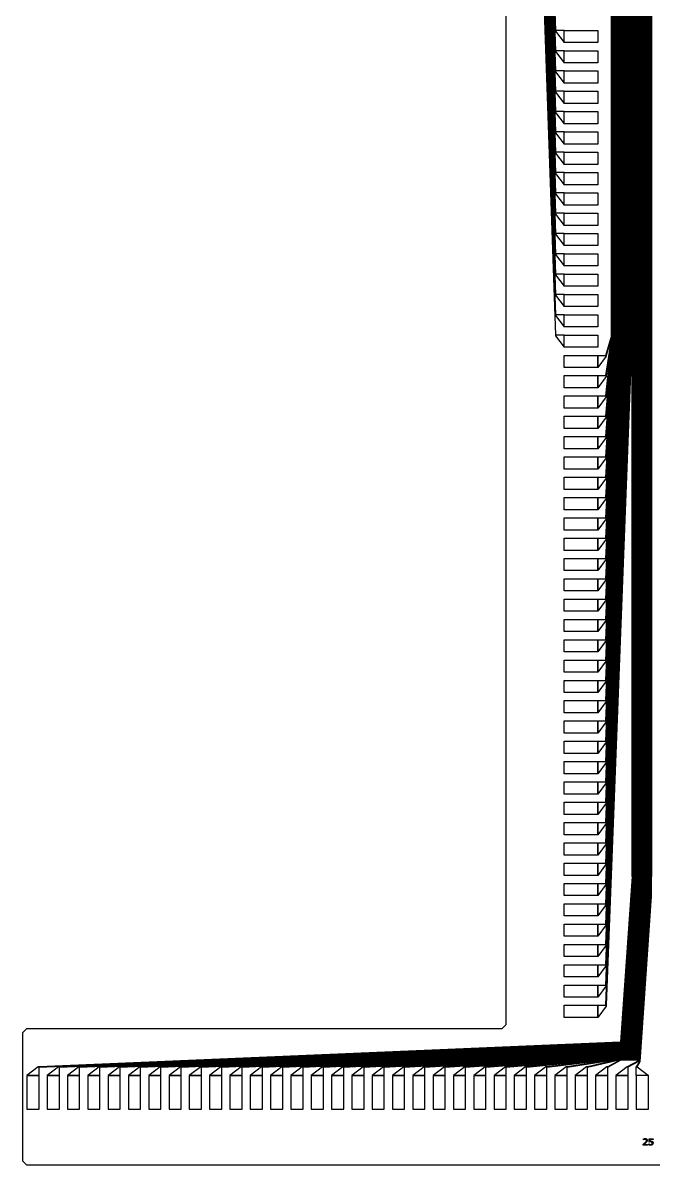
# Model space of a CAD drawing. Header units: inches. Extents: x 115980 to 170179, y 57000 to 74333.
# Drawn here: x 156780 to 159933, y 57200 to 62914 of the extents above; entities that cross this region are included whole.
import ezdxf

# ---------------------------------------------------------------- set-up
doc = ezdxf.new("R2010")
doc.units = ezdxf.units.IN
doc.header["$MEASUREMENT"] = 0
for name, color, linetype in [('metal', 221, 'Continuous'), ('nitride window', 40, 'Continuous'), ('profile', 140, 'Continuous')]:
    doc.layers.add(name, color=color, linetype=linetype)

msp = doc.modelspace()

# ---------------------------------------------------------------- linework, layer by layer
at = {"layer": 'metal'}
for points in [[(159722.2, 61340.5), (159723.8, 61340.5), (159723.8, 67943.1), (159722.2, 67943.1)], [(159725.4, 61340.5), (159727, 61340.5), (159727, 67943.1), (159725.4, 67943.1)], [(159728.6, 61340.5), (159730.2, 61340.5), (159730.2, 67943.1), (159728.6, 67943.1)], [(159731.8, 61340.5), (159733.4, 61340.5), (159733.4, 67943.1), (159731.8, 67943.1)], [(159735, 61340.5), (159736.6, 61340.5), (159736.6, 67943.1), (159735, 67943.1)], [(159738.2, 61340.5), (159739.8, 61340.5), (159739.8, 67943.1), (159738.2, 67943.1)], [(159741.4, 61340.5), (159743, 61340.5), (159743, 67943.1), (159741.4, 67943.1)], [(159744.6, 61340.5), (159746.2, 61340.5), (159746.2, 67943.1), (159744.6, 67943.1)], [(159747.8, 61340.5), (159749.4, 61340.5), (159749.4, 67943.1), (159747.8, 67943.1)], [(159751, 61340.5), (159752.6, 61340.5), (159752.6, 67943.1), (159751, 67943.1)], [(159754.2, 61340.5), (159755.8, 61340.5), (159755.8, 67943.1), (159754.2, 67943.1)], [(159757.4, 61340.5), (159759, 61340.5), (159759, 67943.1), (159757.4, 67943.1)], [(159760.6, 61340.5), (159762.2, 61340.5), (159762.2, 67943.1), (159760.6, 67943.1)], [(159763.8, 61340.5), (159765.4, 61340.5), (159765.4, 67943.1), (159763.8, 67943.1)], [(159767, 61340.5), (159768.6, 61340.5), (159768.6, 67943.1), (159767, 67943.1)], [(159770.2, 61340.5), (159771.8, 61340.5), (159771.8, 67943.1), (159770.2, 67943.1)], [(159773.4, 61340.5), (159775, 61340.5), (159775, 67943.1), (159773.4, 67943.1)], [(159776.6, 61340.5), (159778.2, 61340.5), (159778.2, 67943.1), (159776.6, 67943.1)], [(159779.8, 61340.5), (159781.4, 61340.5), (159781.4, 67943.1), (159779.8, 67943.1)], [(159783, 61340.5), (159784.6, 61340.5), (159784.6, 67943.1), (159783, 67943.1)], [(159786.2, 61340.5), (159787.8, 61340.5), (159787.8, 67943.1), (159786.2, 67943.1)], [(159789.4, 61340.5), (159791, 61340.5), (159791, 67943.1), (159789.4, 67943.1)], [(159792.6, 61340.5), (159794.2, 61340.5), (159794.2, 67943.1), (159792.6, 67943.1)], [(159795.8, 61340.5), (159797.4, 61340.5), (159797.4, 67943.1), (159795.8, 67943.1)], [(159799, 61340.5), (159800.6, 61340.5), (159800.6, 67943.1), (159799, 67943.1)], [(159802.2, 61340.5), (159803.8, 61340.5), (159803.8, 67943.1), (159802.2, 67943.1)], [(159805.4, 61340.5), (159807, 61340.5), (159807, 67943.1), (159805.4, 67943.1)], [(159808.6, 61340.5), (159810.2, 61340.5), (159810.2, 67943.1), (159808.6, 67943.1)], [(159811.8, 61340.5), (159813.4, 61340.5), (159813.4, 67943.1), (159811.8, 67943.1)], [(159815, 61340.5), (159816.6, 61340.5), (159816.6, 67943.1), (159815, 67943.1)], [(159818.2, 61340.5), (159819.8, 61340.5), (159819.8, 67943.1), (159818.2, 67943.1)], [(159821.4, 61340.5), (159823, 61340.5), (159823, 67943.1), (159821.4, 67943.1)], [(159824.6, 61340.5), (159826.2, 61340.5), (159826.2, 67943.1), (159824.6, 67943.1)], [(159829.4, 58643.1), (159827.8, 58643.1), (159827.8, 67943.1), (159829.4, 67943.1)], [(159832.6, 58643.1), (159831, 58643.1), (159831, 67943.1), (159832.6, 67943.1)], [(159835.8, 58643.1), (159834.2, 58643.1), (159834.2, 67943.1), (159835.8, 67943.1)], [(159839, 58643.1), (159837.4, 58643.1), (159837.4, 67943.1), (159839, 67943.1)], [(159842.2, 58643.1), (159840.6, 58643.1), (159840.6, 67943.1), (159842.2, 67943.1)], [(159845.4, 58643.1), (159843.8, 58643.1), (159843.8, 67943.1), (159845.4, 67943.1)], [(159848.6, 58643.1), (159847, 58643.1), (159847, 67943.1), (159848.6, 67943.1)], [(159851.8, 58643.1), (159850.2, 58643.1), (159850.2, 67943.1), (159851.8, 67943.1)], [(159855, 58643.1), (159853.4, 58643.1), (159853.4, 67943.1), (159855, 67943.1)], [(159858.2, 58643.1), (159856.6, 58643.1), (159856.6, 67943.1), (159858.2, 67943.1)], [(159861.4, 58643.1), (159859.8, 58643.1), (159859.8, 67943.1), (159861.4, 67943.1)], [(159864.6, 58643.1), (159863, 58643.1), (159863, 67943.1), (159864.6, 67943.1)], [(159867.8, 58643.1), (159866.2, 58643.1), (159866.2, 67943.1), (159867.8, 67943.1)], [(159871, 58643.1), (159869.4, 58643.1), (159869.4, 67943.1), (159871, 67943.1)], [(159874.2, 58643.1), (159872.6, 58643.1), (159872.6, 67943.1), (159874.2, 67943.1)], [(159877.4, 58643.1), (159875.8, 58643.1), (159875.8, 67943.1), (159877.4, 67943.1)], [(159880.6, 58643.1), (159879, 58643.1), (159879, 67943.1), (159880.6, 67943.1)], [(159883.8, 58643.1), (159882.2, 58643.1), (159882.2, 67943.1), (159883.8, 67943.1)], [(159887, 58643.1), (159885.4, 58643.1), (159885.4, 67943.1), (159887, 67943.1)], [(159890.2, 58643.1), (159888.6, 58643.1), (159888.6, 67943.1), (159890.2, 67943.1)], [(159893.4, 58643.1), (159891.8, 58643.1), (159891.8, 67943.1), (159893.4, 67943.1)], [(159896.6, 58643.1), (159895, 58643.1), (159895, 67943.1), (159896.6, 67943.1)], [(159899.8, 58643.1), (159898.2, 58643.1), (159898.2, 67943.1), (159899.8, 67943.1)], [(159903, 58643.1), (159901.4, 58643.1), (159901.4, 67943.1), (159903, 67943.1)], [(159906.2, 58643.1), (159904.6, 58643.1), (159904.6, 67943.1), (159906.2, 67943.1)], [(159909.4, 58643.1), (159907.8, 58643.1), (159907.8, 67943.1), (159909.4, 67943.1)], [(159912.6, 58643.1), (159911, 58643.1), (159911, 67943.1), (159912.6, 67943.1)], [(159915.8, 58643.1), (159914.2, 58643.1), (159914.2, 67943.1), (159915.8, 67943.1)], [(159919, 58643.1), (159917.4, 58643.1), (159917.4, 67943.1), (159919, 67943.1)], [(159922.2, 58643.1), (159920.6, 58643.1), (159920.6, 67943.1), (159922.2, 67943.1)], [(159925.4, 58643.1), (159923.8, 58643.1), (159923.8, 67943.1), (159925.4, 67943.1)], [(159219.5, 67843.1), (159217.9, 67843.1), (159444.6, 61352.4), (159446.8, 61352.4)], [(159222.7, 67843.1), (159221.1, 67843.1), (159444.6, 61454), (159446.8, 61454)], [(159225.9, 67843.1), (159224.3, 67843.1), (159444.6, 61555.6), (159446.8, 61555.6)], [(159444.6, 61657.2), (159446.8, 61657.2), (159229.1, 67843.1), (159227.5, 67843.1)], [(159232.3, 67843.1), (159230.7, 67843.1), (159444.6, 61758.8), (159446.8, 61758.8)], [(159444.6, 61860.4), (159446.8, 61860.4), (159235.5, 67843.1), (159233.9, 67843.1)], [(159444.6, 61962), (159446.8, 61962), (159238.7, 67843.1), (159237.1, 67843.1)], [(159241.9, 67843.1), (159240.3, 67843.1), (159444.6, 62063.6), (159446.8, 62063.6)], [(159245.1, 67843.1), (159243.5, 67843.1), (159444.6, 62165.2), (159446.8, 62165.2)], [(159248.3, 67843.1), (159246.7, 67843.1), (159444.6, 62266.8), (159446.8, 62266.8)], [(159251.5, 67843.1), (159249.9, 67843.1), (159444.6, 62368.4), (159446.8, 62368.4)], [(159444.6, 62470), (159446.8, 62470), (159254.7, 67843.1), (159253.1, 67843.1)], [(159257.9, 67843.1), (159256.3, 67843.1), (159444.6, 62571.6), (159446.8, 62571.6)], [(159444.6, 62673.2), (159446.8, 62673.2), (159261.1, 67843.1), (159259.5, 67843.1)], [(159444.6, 62774.9), (159446.8, 62774.9), (159264.3, 67843.1), (159262.7, 67843.1)], [(159267.5, 67843.1), (159265.9, 67843.1), (159444.6, 62876.5), (159446.8, 62876.5)], [(159487, 62815.5), (159487, 62876.5), (159444.6, 62876.5), (159444.6, 62872.2), (159487, 62815.5)], [(159487, 62876.5), (159656.3, 62876.5), (159656.3, 62815.5), (159487, 62815.5)], [(159487, 62713.9), (159487, 62774.9), (159444.6, 62774.9), (159444.6, 62770.6), (159487, 62713.9)], [(159487, 62774.9), (159656.3, 62774.9), (159656.3, 62713.9), (159487, 62713.9)], [(159487, 62612.3), (159487, 62673.2), (159444.6, 62673.2), (159444.6, 62669), (159487, 62612.3)], [(159487, 62673.2), (159656.3, 62673.2), (159656.3, 62612.3), (159487, 62612.3)], [(159487, 62510.7), (159487, 62571.6), (159444.6, 62571.6), (159444.6, 62567.4), (159487, 62510.7)], [(159487, 62571.6), (159656.3, 62571.6), (159656.3, 62510.7), (159487, 62510.7)], [(159487, 62409.1), (159487, 62470), (159444.6, 62470), (159444.6, 62465.8), (159487, 62409.1)], [(159487, 62470), (159656.3, 62470), (159656.3, 62409.1), (159487, 62409.1)], [(159487, 62307.5), (159487, 62368.4), (159444.6, 62368.4), (159444.6, 62364.2), (159487, 62307.5)], [(159487, 62368.4), (159656.3, 62368.4), (159656.3, 62307.5), (159487, 62307.5)], [(159487, 62205.9), (159487, 62266.8), (159444.6, 62266.8), (159444.6, 62262.6), (159487, 62205.9)], [(159487, 62266.8), (159656.3, 62266.8), (159656.3, 62205.9), (159487, 62205.9)], [(159487, 62104.3), (159487, 62165.2), (159444.6, 62165.2), (159444.6, 62161), (159487, 62104.3)], [(159487, 62165.2), (159656.3, 62165.2), (159656.3, 62104.3), (159487, 62104.3)], [(159487, 62002.7), (159487, 62063.6), (159444.6, 62063.6), (159444.6, 62059.4), (159487, 62002.7)], [(159487, 62063.6), (159656.3, 62063.6), (159656.3, 62002.7), (159487, 62002.7)], [(159487, 61901.1), (159487, 61962), (159444.6, 61962), (159444.6, 61957.8), (159487, 61901.1)], [(159487, 61962), (159656.3, 61962), (159656.3, 61901.1), (159487, 61901.1)], [(159487, 61799.5), (159487, 61860.4), (159444.6, 61860.4), (159444.6, 61856.2), (159487, 61799.5)], [(159487, 61860.4), (159656.3, 61860.4), (159656.3, 61799.5), (159487, 61799.5)], [(159487, 61697.8), (159487, 61758.8), (159444.6, 61758.8), (159444.6, 61754.6), (159487, 61697.8)], [(159487, 61758.8), (159656.3, 61758.8), (159656.3, 61697.8), (159487, 61697.8)], [(159487, 61596.2), (159487, 61657.2), (159444.6, 61657.2), (159444.6, 61653), (159487, 61596.2)], [(159487, 61657.2), (159656.3, 61657.2), (159656.3, 61596.2), (159487, 61596.2)], [(159487, 61494.6), (159487, 61555.6), (159444.6, 61555.6), (159444.6, 61551.4), (159487, 61494.6)], [(159487, 61555.6), (159656.3, 61555.6), (159656.3, 61494.6), (159487, 61494.6)], [(159487, 61393), (159487, 61454), (159444.6, 61454), (159444.6, 61449.8), (159487, 61393)], [(159487, 61454), (159656.3, 61454), (159656.3, 61393), (159487, 61393)], [(159487, 61291.4), (159487, 61352.4), (159444.6, 61352.4), (159444.6, 61348.2), (159487, 61291.4)], [(159487, 61352.4), (159656.3, 61352.4), (159656.3, 61291.4), (159487, 61291.4)], [(159789.4, 61340.5), (159791, 61340.5), (159698.7, 59117.1), (159696.5, 59117.1)], [(159698.7, 59218.7), (159696.5, 59218.7), (159786.2, 61340.5), (159787.8, 61340.5)], [(159783, 61340.5), (159784.6, 61340.5), (159698.7, 59320.3), (159696.5, 59320.3)], [(159698.7, 59421.9), (159696.5, 59421.9), (159779.8, 61340.5), (159781.4, 61340.5)], [(159698.7, 59523.5), (159696.5, 59523.5), (159776.6, 61340.5), (159778.2, 61340.5)], [(159773.4, 61340.5), (159775, 61340.5), (159698.7, 59625.1), (159696.5, 59625.1)], [(159792.6, 61340.5), (159794.2, 61340.5), (159698.7, 59015.5), (159696.5, 59015.5)], [(159795.8, 61340.5), (159797.4, 61340.5), (159698.7, 58913.9), (159696.5, 58913.9)], [(159821.4, 61340.5), (159823, 61340.5), (159698.7, 58101.1), (159696.5, 58101.1)], [(159818.2, 61340.5), (159819.8, 61340.5), (159698.7, 58202.7), (159696.5, 58202.7)], [(159799, 61340.5), (159800.6, 61340.5), (159698.7, 58812.3), (159696.5, 58812.3)], [(159698.7, 58710.7), (159696.5, 58710.7), (159802.2, 61340.5), (159803.8, 61340.5)], [(159698.7, 58609.1), (159696.5, 58609.1), (159805.4, 61340.5), (159807, 61340.5)], [(159808.6, 61340.5), (159810.2, 61340.5), (159698.7, 58507.5), (159696.5, 58507.5)], [(159698.7, 58405.9), (159696.5, 58405.9), (159811.8, 61340.5), (159813.4, 61340.5)], [(159815, 61340.5), (159816.6, 61340.5), (159698.7, 58304.3), (159696.5, 58304.3)], [(159763.8, 61340.5), (159765.4, 61340.5), (159698.7, 59929.9), (159696.5, 59929.9)], [(159698.7, 60031.5), (159696.5, 60031.5), (159760.6, 61340.5), (159762.2, 61340.5)], [(159757.4, 61340.5), (159759, 61340.5), (159698.7, 60133.1), (159696.5, 60133.1)], [(159698.7, 60234.8), (159696.5, 60234.8), (159754.2, 61340.5), (159755.8, 61340.5)], [(159698.7, 60336.4), (159696.5, 60336.4), (159751, 61340.5), (159752.6, 61340.5)], [(159747.8, 61340.5), (159749.4, 61340.5), (159698.7, 60438), (159696.5, 60438)], [(159767, 61340.5), (159768.6, 61340.5), (159698.7, 59828.3), (159696.5, 59828.3)], [(159770.2, 61340.5), (159771.8, 61340.5), (159698.7, 59726.7), (159696.5, 59726.7)], [(159744.6, 61340.5), (159746.2, 61340.5), (159698.7, 60539.6), (159696.5, 60539.6)], [(159741.4, 61340.5), (159743, 61340.5), (159698.7, 60641.2), (159696.5, 60641.2)], [(159722.2, 61340.5), (159723.8, 61340.5), (159698.7, 61250.8), (159696.5, 61250.8)], [(159698.7, 61149.2), (159696.5, 61149.2), (159725.4, 61340.5), (159727, 61340.5)], [(159698.7, 61047.6), (159696.5, 61047.6), (159728.6, 61340.5), (159730.2, 61340.5)], [(159731.8, 61340.5), (159733.4, 61340.5), (159698.7, 60946), (159696.5, 60946)], [(159698.7, 60844.4), (159696.5, 60844.4), (159735, 61340.5), (159736.6, 61340.5)], [(159738.2, 61340.5), (159739.8, 61340.5), (159698.7, 60742.8), (159696.5, 60742.8)], [(159824.6, 61340.5), (159826.2, 61340.5), (159698.7, 57999.5), (159696.5, 57999.5)], [(159487, 61250.8), (159656.3, 61250.8), (159656.3, 61189.8), (159487, 61189.8)], [(159656.3, 61189.8), (159656.3, 61250.8), (159698.7, 61250.8), (159698.7, 61246.6), (159656.3, 61189.8)], [(159487, 61149.2), (159656.3, 61149.2), (159656.3, 61088.2), (159487, 61088.2)], [(159656.3, 61088.2), (159656.3, 61149.2), (159698.7, 61149.2), (159698.7, 61145), (159656.3, 61088.2)], [(159487, 61047.6), (159656.3, 61047.6), (159656.3, 60986.6), (159487, 60986.6)], [(159656.3, 60986.6), (159656.3, 61047.6), (159698.7, 61047.6), (159698.7, 61043.3), (159656.3, 60986.6)], [(159487, 60946), (159656.3, 60946), (159656.3, 60885), (159487, 60885)], [(159656.3, 60885), (159656.3, 60946), (159698.7, 60946), (159698.7, 60941.7), (159656.3, 60885)], [(159487, 60844.4), (159656.3, 60844.4), (159656.3, 60783.4), (159487, 60783.4)], [(159656.3, 60783.4), (159656.3, 60844.4), (159698.7, 60844.4), (159698.7, 60840.1), (159656.3, 60783.4)], [(159487, 60742.8), (159656.3, 60742.8), (159656.3, 60681.8), (159487, 60681.8)], [(159656.3, 60681.8), (159656.3, 60742.8), (159698.7, 60742.8), (159698.7, 60738.5), (159656.3, 60681.8)], [(159487, 60641.2), (159656.3, 60641.2), (159656.3, 60580.2), (159487, 60580.2)], [(159656.3, 60580.2), (159656.3, 60641.2), (159698.7, 60641.2), (159698.7, 60636.9), (159656.3, 60580.2)], [(159487, 60539.6), (159656.3, 60539.6), (159656.3, 60478.6), (159487, 60478.6)], [(159656.3, 60478.6), (159656.3, 60539.6), (159698.7, 60539.6), (159698.7, 60535.3), (159656.3, 60478.6)], [(159487, 60438), (159656.3, 60438), (159656.3, 60377), (159487, 60377)], [(159656.3, 60377), (159656.3, 60438), (159698.7, 60438), (159698.7, 60433.7), (159656.3, 60377)], [(159487, 60336.4), (159656.3, 60336.4), (159656.3, 60275.4), (159487, 60275.4)], [(159656.3, 60275.4), (159656.3, 60336.4), (159698.7, 60336.4), (159698.7, 60332.1), (159656.3, 60275.4)], [(159487, 60234.8), (159656.3, 60234.8), (159656.3, 60173.8), (159487, 60173.8)], [(159656.3, 60173.8), (159656.3, 60234.8), (159698.7, 60234.8), (159698.7, 60230.5), (159656.3, 60173.8)], [(159487, 60133.1), (159656.3, 60133.1), (159656.3, 60072.2), (159487, 60072.2)], [(159656.3, 60072.2), (159656.3, 60133.1), (159698.7, 60133.1), (159698.7, 60128.9), (159656.3, 60072.2)], [(159487, 60031.5), (159656.3, 60031.5), (159656.3, 59970.6), (159487, 59970.6)], [(159656.3, 59970.6), (159656.3, 60031.5), (159698.7, 60031.5), (159698.7, 60027.3), (159656.3, 59970.6)], [(159487, 59929.9), (159656.3, 59929.9), (159656.3, 59869), (159487, 59869)], [(159656.3, 59869), (159656.3, 59929.9), (159698.7, 59929.9), (159698.7, 59925.7), (159656.3, 59869)], [(159487, 59828.3), (159656.3, 59828.3), (159656.3, 59767.4), (159487, 59767.4)], [(159656.3, 59767.4), (159656.3, 59828.3), (159698.7, 59828.3), (159698.7, 59824.1), (159656.3, 59767.4)], [(159487, 59726.7), (159656.3, 59726.7), (159656.3, 59665.8), (159487, 59665.8)], [(159656.3, 59665.8), (159656.3, 59726.7), (159698.7, 59726.7), (159698.7, 59722.5), (159656.3, 59665.8)], [(159487, 59625.1), (159656.3, 59625.1), (159656.3, 59564.2), (159487, 59564.2)], [(159656.3, 59564.2), (159656.3, 59625.1), (159698.7, 59625.1), (159698.7, 59620.9), (159656.3, 59564.2)], [(159487, 59523.5), (159656.3, 59523.5), (159656.3, 59462.6), (159487, 59462.6)], [(159656.3, 59462.6), (159656.3, 59523.5), (159698.7, 59523.5), (159698.7, 59519.3), (159656.3, 59462.6)], [(159487, 59421.9), (159656.3, 59421.9), (159656.3, 59361), (159487, 59361)], [(159656.3, 59361), (159656.3, 59421.9), (159698.7, 59421.9), (159698.7, 59417.7), (159656.3, 59361)], [(159487, 59320.3), (159656.3, 59320.3), (159656.3, 59259.4), (159487, 59259.4)], [(159656.3, 59259.4), (159656.3, 59320.3), (159698.7, 59320.3), (159698.7, 59316.1), (159656.3, 59259.4)], [(159487, 59218.7), (159656.3, 59218.7), (159656.3, 59157.7), (159487, 59157.7)], [(159656.3, 59157.7), (159656.3, 59218.7), (159698.7, 59218.7), (159698.7, 59214.5), (159656.3, 59157.7)], [(159487, 59117.1), (159656.3, 59117.1), (159656.3, 59056.1), (159487, 59056.1)], [(159656.3, 59056.1), (159656.3, 59117.1), (159698.7, 59117.1), (159698.7, 59112.9), (159656.3, 59056.1)], [(159487, 59015.5), (159656.3, 59015.5), (159656.3, 58954.5), (159487, 58954.5)], [(159656.3, 58954.5), (159656.3, 59015.5), (159698.7, 59015.5), (159698.7, 59011.3), (159656.3, 58954.5)], [(159487, 58913.9), (159656.3, 58913.9), (159656.3, 58852.9), (159487, 58852.9)], [(159656.3, 58852.9), (159656.3, 58913.9), (159698.7, 58913.9), (159698.7, 58909.7), (159656.3, 58852.9)], [(159487, 58812.3), (159656.3, 58812.3), (159656.3, 58751.3), (159487, 58751.3)], [(159656.3, 58751.3), (159656.3, 58812.3), (159698.7, 58812.3), (159698.7, 58808.1), (159656.3, 58751.3)], [(159487, 58710.7), (159656.3, 58710.7), (159656.3, 58649.7), (159487, 58649.7)], [(159656.3, 58649.7), (159656.3, 58710.7), (159698.7, 58710.7), (159698.7, 58706.5), (159656.3, 58649.7)], [(159770.4, 57816), (159770.4, 57814.4), (159772, 57814.4), (159829.4, 58641.5), (159829.4, 58643.1), (159827.8, 58643.1), (159770.4, 57816)], [(159775.2, 57811.2), (159770.4, 57811.2), (159770.4, 57812.8), (159773.6, 57812.8), (159831, 58639.9), (159831, 58643.1), (159832.6, 58643.1), (159832.6, 58638.3)], [(159776.8, 57809.6), (159770.4, 57809.6), (159770.4, 57808), (159778.4, 57808), (159835.8, 58635.1), (159835.8, 58643.1), (159834.2, 58643.1), (159834.2, 58636.7)], [(159781.6, 57804.8), (159770.4, 57804.8), (159770.4, 57806.4), (159780, 57806.4), (159837.4, 58633.5), (159837.4, 58643.1), (159839, 58643.1), (159839, 58631.9)], [(159784.8, 57801.6), (159770.4, 57801.6), (159770.4, 57803.2), (159783.2, 57803.2), (159840.6, 58630.3), (159840.6, 58643.1), (159842.2, 58643.1), (159842.2, 58628.7)], [(159786.4, 57800), (159770.4, 57800), (159770.4, 57798.4), (159788, 57798.4), (159845.4, 58625.5), (159845.4, 58643.1), (159843.8, 58643.1), (159843.8, 58627.1)], [(159791.2, 57795.2), (159770.4, 57795.2), (159770.4, 57796.8), (159789.6, 57796.8), (159847, 58623.9), (159847, 58643.1), (159848.6, 58643.1), (159848.6, 58622.3)], [(159794.4, 57792), (159770.4, 57792), (159770.4, 57793.6), (159792.8, 57793.6), (159850.2, 58620.7), (159850.2, 58643.1), (159851.8, 58643.1), (159851.8, 58619.1)], [(159796, 57790.4), (159770.4, 57790.4), (159770.4, 57788.8), (159797.6, 57788.8), (159855, 58615.9), (159855, 58643.1), (159853.4, 58643.1), (159853.4, 58617.5)], [(159800.8, 57785.6), (159770.4, 57785.6), (159770.4, 57787.2), (159799.2, 57787.2), (159856.6, 58614.3), (159856.6, 58643.1), (159858.2, 58643.1), (159858.2, 58612.7)], [(159804, 57782.4), (159770.4, 57782.4), (159770.4, 57784), (159802.4, 57784), (159859.8, 58611.1), (159859.8, 58643.1), (159861.4, 58643.1), (159861.4, 58609.5)], [(159805.6, 57780.8), (159770.4, 57780.8), (159770.4, 57779.2), (159807.2, 57779.2), (159864.6, 58606.3), (159864.6, 58643.1), (159863, 58643.1), (159863, 58607.9)], [(159810.4, 57776), (159770.4, 57776), (159770.4, 57777.6), (159808.8, 57777.6), (159866.2, 58604.7), (159866.2, 58643.1), (159867.8, 58643.1), (159867.8, 58603.1)], [(159813.6, 57772.8), (159770.4, 57772.8), (159770.4, 57774.4), (159812, 57774.4), (159869.4, 58601.5), (159869.4, 58643.1), (159871, 58643.1), (159871, 58599.9)], [(159815.2, 57771.2), (159770.4, 57771.2), (159770.4, 57769.6), (159816.8, 57769.6), (159874.2, 58596.7), (159874.2, 58643.1), (159872.6, 58643.1), (159872.6, 58598.3)], [(159820, 57766.4), (159770.4, 57766.4), (159770.4, 57768), (159818.4, 57768), (159875.8, 58595.1), (159875.8, 58643.1), (159877.4, 58643.1), (159877.4, 58593.5)], [(159823.2, 57763.2), (159770.4, 57763.2), (159770.4, 57764.8), (159821.6, 57764.8), (159879, 58591.9), (159879, 58643.1), (159880.6, 58643.1), (159880.6, 58590.3)], [(159824.8, 57761.6), (159770.4, 57761.6), (159770.4, 57760), (159826.4, 57760), (159883.8, 58587.1), (159883.8, 58643.1), (159882.2, 58643.1), (159882.2, 58588.7)], [(159829.6, 57756.8), (159770.4, 57756.8), (159770.4, 57758.4), (159828, 57758.4), (159885.4, 58585.5), (159885.4, 58643.1), (159887, 58643.1), (159887, 58583.9)], [(159832.8, 57753.6), (159770.4, 57753.6), (159770.4, 57755.2), (159831.2, 57755.2), (159888.6, 58582.3), (159888.6, 58643.1), (159890.2, 58643.1), (159890.2, 58580.7)], [(159834.4, 57752), (159770.4, 57752), (159770.4, 57750.4), (159836, 57750.4), (159893.4, 58577.5), (159893.4, 58643.1), (159891.8, 58643.1), (159891.8, 58579.1)], [(159839.2, 57747.2), (159770.4, 57747.2), (159770.4, 57748.8), (159837.6, 57748.8), (159895, 58575.9), (159895, 58643.1), (159896.6, 58643.1), (159896.6, 58574.3)], [(159842.4, 57744), (159770.4, 57744), (159770.4, 57745.6), (159840.8, 57745.6), (159898.2, 58572.7), (159898.2, 58643.1), (159899.8, 58643.1), (159899.8, 58571.1)], [(159844, 57742.4), (159770.4, 57742.4), (159770.4, 57740.8), (159845.6, 57740.8), (159903, 58567.9), (159903, 58643.1), (159901.4, 58643.1), (159901.4, 58569.5)], [(159848.8, 57737.6), (159770.4, 57737.6), (159770.4, 57739.2), (159847.2, 57739.2), (159904.6, 58566.3), (159904.6, 58643.1), (159906.2, 58643.1), (159906.2, 58564.7)], [(159852, 57734.4), (159770.4, 57734.4), (159770.4, 57736), (159850.4, 57736), (159907.8, 58563.1), (159907.8, 58643.1), (159909.4, 58643.1), (159909.4, 58561.5)], [(159855.2, 57731.2), (159770.4, 57731.2), (159770.4, 57732.8), (159853.6, 57732.8), (159911, 58559.9), (159911, 58643.1), (159912.6, 58643.1), (159912.6, 58558.3)], [(159856.8, 57729.6), (159770.4, 57729.6), (159770.4, 57728), (159858.4, 57728), (159915.8, 58555.1), (159915.8, 58643.1), (159914.2, 58643.1), (159914.2, 58556.7)], [(159861.6, 57724.8), (159770.4, 57724.8), (159770.4, 57726.4), (159860, 57726.4), (159917.4, 58553.5), (159917.4, 58643.1), (159919, 58643.1), (159919, 58551.9)], [(159863.2, 57723.2), (159864.8, 57721.6), (159922.2, 58548.7), (159922.2, 58643.1), (159920.6, 58643.1), (159920.6, 58550.3)], [(159866.4, 57720), (159868, 57718.4), (159925.4, 58545.5), (159925.4, 58643.1), (159923.8, 58643.1), (159923.8, 58547.1)], [(159487, 58609.1), (159656.3, 58609.1), (159656.3, 58548.1), (159487, 58548.1)], [(159656.3, 58548.1), (159656.3, 58609.1), (159698.7, 58609.1), (159698.7, 58604.9), (159656.3, 58548.1)], [(159487, 58507.5), (159656.3, 58507.5), (159656.3, 58446.5), (159487, 58446.5)], [(159656.3, 58446.5), (159656.3, 58507.5), (159698.7, 58507.5), (159698.7, 58503.2), (159656.3, 58446.5)], [(159487, 58405.9), (159656.3, 58405.9), (159656.3, 58344.9), (159487, 58344.9)], [(159656.3, 58344.9), (159656.3, 58405.9), (159698.7, 58405.9), (159698.7, 58401.6), (159656.3, 58344.9)], [(159487, 58304.3), (159656.3, 58304.3), (159656.3, 58243.3), (159487, 58243.3)], [(159656.3, 58243.3), (159656.3, 58304.3), (159698.7, 58304.3), (159698.7, 58300), (159656.3, 58243.3)], [(159487, 58202.7), (159656.3, 58202.7), (159656.3, 58141.7), (159487, 58141.7)], [(159656.3, 58141.7), (159656.3, 58202.7), (159698.7, 58202.7), (159698.7, 58198.4), (159656.3, 58141.7)], [(159487, 58101.1), (159656.3, 58101.1), (159656.3, 58040.1), (159487, 58040.1)], [(159656.3, 58040.1), (159656.3, 58101.1), (159698.7, 58101.1), (159698.7, 58096.8), (159656.3, 58040.1)], [(159487, 57999.5), (159656.3, 57999.5), (159656.3, 57938.5), (159487, 57938.5)], [(159656.3, 57938.5), (159656.3, 57999.5), (159698.7, 57999.5), (159698.7, 57995.2), (159656.3, 57938.5)], [(159770.4, 57814.4), (159770.4, 57816), (156861, 57691.7), (156861, 57689.6)], [(159770.4, 57811.2), (159770.4, 57812.8), (156962.6, 57691.7), (156962.6, 57689.6)], [(159770.4, 57808), (159770.4, 57809.6), (157064.2, 57691.7), (157064.2, 57689.6)], [(157165.8, 57691.7), (157165.8, 57689.6), (159770.4, 57804.8), (159770.4, 57806.4)], [(159770.4, 57801.6), (159770.4, 57803.2), (157267.4, 57691.7), (157267.4, 57689.6)], [(157369, 57691.7), (157369, 57689.6), (159770.4, 57798.4), (159770.4, 57800)], [(157470.6, 57691.7), (157470.6, 57689.6), (159770.4, 57795.2), (159770.4, 57796.8)], [(159770.4, 57792), (159770.4, 57793.6), (157572.2, 57691.7), (157572.2, 57689.6)], [(159770.4, 57788.8), (159770.4, 57790.4), (157673.8, 57691.7), (157673.8, 57689.6)], [(159770.4, 57785.6), (159770.4, 57787.2), (157775.4, 57691.7), (157775.4, 57689.6)], [(159770.4, 57782.4), (159770.4, 57784), (157877, 57691.7), (157877, 57689.6)], [(157978.6, 57691.7), (157978.6, 57689.6), (159770.4, 57779.2), (159770.4, 57780.8)], [(159770.4, 57776), (159770.4, 57777.6), (158080.2, 57691.7), (158080.2, 57689.6)], [(158181.8, 57691.7), (158181.8, 57689.6), (159770.4, 57772.8), (159770.4, 57774.4)], [(158283.4, 57691.7), (158283.4, 57689.6), (159770.4, 57769.6), (159770.4, 57771.2)], [(159770.4, 57766.4), (159770.4, 57768), (158385, 57691.7), (158385, 57689.6)], [(159770.4, 57763.2), (159770.4, 57764.8), (158486.6, 57691.7), (158486.6, 57689.6)], [(159770.4, 57760), (159770.4, 57761.6), (158588.2, 57691.7), (158588.2, 57689.6)], [(159770.4, 57756.8), (159770.4, 57758.4), (158689.8, 57691.7), (158689.8, 57689.6)], [(158791.4, 57691.7), (158791.4, 57689.6), (159770.4, 57753.6), (159770.4, 57755.2)], [(159770.4, 57750.4), (159770.4, 57752), (158893, 57691.7), (158893, 57689.6)], [(158994.6, 57691.7), (158994.6, 57689.6), (159770.4, 57747.2), (159770.4, 57748.8)], [(159096.3, 57691.7), (159096.3, 57689.6), (159770.4, 57744), (159770.4, 57745.6)], [(159770.4, 57740.8), (159770.4, 57742.4), (159197.9, 57691.7), (159197.9, 57689.6)], [(159770.4, 57737.6), (159770.4, 57739.2), (159299.5, 57691.7), (159299.5, 57689.6)], [(159770.4, 57734.4), (159770.4, 57736), (159401.1, 57691.7), (159401.1, 57689.6)], [(159770.4, 57731.2), (159770.4, 57732.8), (159502.7, 57691.7), (159502.7, 57689.6)], [(159604.3, 57691.7), (159604.3, 57689.6), (159770.4, 57728), (159770.4, 57729.6)], [(159770.4, 57724.8), (159770.4, 57726.4), (159705.9, 57691.7), (159705.9, 57689.6)], [(159803.2, 57691.7), (159807.5, 57691.7), (159864.8, 57721.6), (159863.2, 57723.2)], [(159852.4, 57691.7), (159868, 57718.4), (159866.4, 57720), (159848.1, 57691.7)], [(156800, 57649.3), (156861, 57649.3), (156861, 57691.7), (156856.7, 57691.7), (156800, 57649.3)], [(156901.6, 57649.3), (156962.6, 57649.3), (156962.6, 57691.7), (156958.3, 57691.7), (156901.6, 57649.3)], [(157003.2, 57649.3), (157064.2, 57649.3), (157064.2, 57691.7), (157059.9, 57691.7), (157003.2, 57649.3)], [(157104.8, 57649.3), (157165.8, 57649.3), (157165.8, 57691.7), (157161.5, 57691.7), (157104.8, 57649.3)], [(157206.4, 57649.3), (157267.4, 57649.3), (157267.4, 57691.7), (157263.1, 57691.7), (157206.4, 57649.3)], [(157308, 57649.3), (157369, 57649.3), (157369, 57691.7), (157364.7, 57691.7), (157308, 57649.3)], [(157409.6, 57649.3), (157470.6, 57649.3), (157470.6, 57691.7), (157466.4, 57691.7), (157409.6, 57649.3)], [(157511.2, 57649.3), (157572.2, 57649.3), (157572.2, 57691.7), (157568, 57691.7), (157511.2, 57649.3)], [(157612.8, 57649.3), (157673.8, 57649.3), (157673.8, 57691.7), (157669.6, 57691.7), (157612.8, 57649.3)], [(157714.4, 57649.3), (157775.4, 57649.3), (157775.4, 57691.7), (157771.2, 57691.7), (157714.4, 57649.3)], [(157816, 57649.3), (157877, 57649.3), (157877, 57691.7), (157872.8, 57691.7), (157816, 57649.3)], [(157917.6, 57649.3), (157978.6, 57649.3), (157978.6, 57691.7), (157974.4, 57691.7), (157917.6, 57649.3)], [(158019.2, 57649.3), (158080.2, 57649.3), (158080.2, 57691.7), (158076, 57691.7), (158019.2, 57649.3)], [(158120.9, 57649.3), (158181.8, 57649.3), (158181.8, 57691.7), (158177.6, 57691.7), (158120.9, 57649.3)], [(158222.5, 57649.3), (158283.4, 57649.3), (158283.4, 57691.7), (158279.2, 57691.7), (158222.5, 57649.3)], [(158324.1, 57649.3), (158385, 57649.3), (158385, 57691.7), (158380.8, 57691.7), (158324.1, 57649.3)], [(158425.7, 57649.3), (158486.6, 57649.3), (158486.6, 57691.7), (158482.4, 57691.7), (158425.7, 57649.3)], [(158527.3, 57649.3), (158588.2, 57649.3), (158588.2, 57691.7), (158584, 57691.7), (158527.3, 57649.3)], [(158628.9, 57649.3), (158689.8, 57649.3), (158689.8, 57691.7), (158685.6, 57691.7), (158628.9, 57649.3)], [(158730.5, 57649.3), (158791.4, 57649.3), (158791.4, 57691.7), (158787.2, 57691.7), (158730.5, 57649.3)], [(158832.1, 57649.3), (158893, 57649.3), (158893, 57691.7), (158888.8, 57691.7), (158832.1, 57649.3)], [(158933.7, 57649.3), (158994.6, 57649.3), (158994.6, 57691.7), (158990.4, 57691.7), (158933.7, 57649.3)], [(159035.3, 57649.3), (159096.3, 57649.3), (159096.3, 57691.7), (159092, 57691.7), (159035.3, 57649.3)], [(159136.9, 57649.3), (159197.9, 57649.3), (159197.9, 57691.7), (159193.6, 57691.7), (159136.9, 57649.3)], [(159238.5, 57649.3), (159299.5, 57649.3), (159299.5, 57691.7), (159295.2, 57691.7), (159238.5, 57649.3)], [(159340.1, 57649.3), (159401.1, 57649.3), (159401.1, 57691.7), (159396.8, 57691.7), (159340.1, 57649.3)], [(159441.7, 57649.3), (159502.7, 57649.3), (159502.7, 57691.7), (159498.4, 57691.7), (159441.7, 57649.3)], [(159543.3, 57649.3), (159604.3, 57649.3), (159604.3, 57691.7), (159600, 57691.7), (159543.3, 57649.3)], [(159644.9, 57649.3), (159705.9, 57649.3), (159705.9, 57691.7), (159701.6, 57691.7), (159644.9, 57649.3)], [(159746.5, 57649.3), (159807.5, 57649.3), (159807.5, 57691.7), (159803.2, 57691.7), (159746.5, 57649.3)], [(159909.1, 57649.3), (159848.1, 57649.3), (159848.1, 57691.7), (159852.4, 57691.7), (159909.1, 57649.3)], [(156861, 57480), (156861, 57649.3), (156800, 57649.3), (156800, 57480)], [(156962.6, 57480), (156962.6, 57649.3), (156901.6, 57649.3), (156901.6, 57480)], [(157064.2, 57480), (157064.2, 57649.3), (157003.2, 57649.3), (157003.2, 57480)], [(157165.8, 57480), (157165.8, 57649.3), (157104.8, 57649.3), (157104.8, 57480)], [(157267.4, 57480), (157267.4, 57649.3), (157206.4, 57649.3), (157206.4, 57480)], [(157369, 57480), (157369, 57649.3), (157308, 57649.3), (157308, 57480)], [(157470.6, 57480), (157470.6, 57649.3), (157409.6, 57649.3), (157409.6, 57480)], [(157572.2, 57480), (157572.2, 57649.3), (157511.2, 57649.3), (157511.2, 57480)], [(157673.8, 57480), (157673.8, 57649.3), (157612.8, 57649.3), (157612.8, 57480)], [(157775.4, 57480), (157775.4, 57649.3), (157714.4, 57649.3), (157714.4, 57480)], [(157877, 57480), (157877, 57649.3), (157816, 57649.3), (157816, 57480)], [(157978.6, 57480), (157978.6, 57649.3), (157917.6, 57649.3), (157917.6, 57480)], [(158080.2, 57480), (158080.2, 57649.3), (158019.2, 57649.3), (158019.2, 57480)], [(158181.8, 57480), (158181.8, 57649.3), (158120.9, 57649.3), (158120.9, 57480)], [(158283.4, 57480), (158283.4, 57649.3), (158222.5, 57649.3), (158222.5, 57480)], [(158385, 57480), (158385, 57649.3), (158324.1, 57649.3), (158324.1, 57480)], [(158486.6, 57480), (158486.6, 57649.3), (158425.7, 57649.3), (158425.7, 57480)], [(158588.2, 57480), (158588.2, 57649.3), (158527.3, 57649.3), (158527.3, 57480)], [(158689.8, 57480), (158689.8, 57649.3), (158628.9, 57649.3), (158628.9, 57480)], [(158791.4, 57480), (158791.4, 57649.3), (158730.5, 57649.3), (158730.5, 57480)], [(158893, 57480), (158893, 57649.3), (158832.1, 57649.3), (158832.1, 57480)], [(158994.6, 57480), (158994.6, 57649.3), (158933.7, 57649.3), (158933.7, 57480)], [(159096.3, 57480), (159096.3, 57649.3), (159035.3, 57649.3), (159035.3, 57480)], [(159197.9, 57480), (159197.9, 57649.3), (159136.9, 57649.3), (159136.9, 57480)], [(159299.5, 57480), (159299.5, 57649.3), (159238.5, 57649.3), (159238.5, 57480)], [(159401.1, 57480), (159401.1, 57649.3), (159340.1, 57649.3), (159340.1, 57480)], [(159502.7, 57480), (159502.7, 57649.3), (159441.7, 57649.3), (159441.7, 57480)], [(159604.3, 57480), (159604.3, 57649.3), (159543.3, 57649.3), (159543.3, 57480)], [(159705.9, 57480), (159705.9, 57649.3), (159644.9, 57649.3), (159644.9, 57480)], [(159807.5, 57480), (159807.5, 57649.3), (159746.5, 57649.3), (159746.5, 57480)], [(159909.1, 57480), (159909.1, 57649.3), (159848.1, 57649.3), (159848.1, 57480)], [(159883.8, 57326.5), (159883.8, 57330.9), (159885.5, 57331.6), (159888.2, 57332.4), (159890.1, 57332.8), (159892.4, 57333), (159894.6, 57332.9), (159897, 57332.5), (159898.6, 57331.9), (159900, 57331), (159901.3, 57329.9), (159902.3, 57328.5), (159903.1, 57326.8), (159903.3, 57325.1), (159903.3, 57323.1), (159902.9, 57320.6), (159901.9, 57318.3), (159899.8, 57315.2), (159897.4, 57312.7), (159893.4, 57309), (159887.7, 57304), (159904.6, 57304), (159904.8, 57300.2), (159883, 57300.2), (159883, 57304.8), (159889, 57309.9), (159895.7, 57316.4), (159897.9, 57319.6), (159899, 57322.4), (159898.9, 57325.5), (159898, 57327), (159896.4, 57328.5), (159894.2, 57329.1), (159891.8, 57329.1), (159889.5, 57328.7), (159886.3, 57327.6), (159884.2, 57326.6), (159884.1, 57326.4)], [(159932.3, 57332.2), (159932.2, 57328.5), (159917.2, 57328.5), (159917.1, 57319.9), (159918.6, 57320), (159921.1, 57320.1), (159924, 57320), (159926.8, 57319.4), (159929.2, 57318), (159931, 57316.2), (159931.9, 57314.3), (159932.3, 57312.6), (159932.4, 57310.7), (159932.4, 57309.3), (159932.1, 57307.3), (159930.9, 57304.6), (159930, 57303.4), (159928.7, 57302.1), (159926.7, 57300.9), (159924.6, 57300.1), (159922.4, 57299.7), (159919.2, 57299.7), (159917.2, 57299.9), (159914.7, 57300.4), (159911.6, 57301.5), (159911.6, 57306.1), (159911.9, 57306.1), (159913.3, 57305.2), (159914.9, 57304.6), (159916.8, 57303.8), (159919.2, 57303.4), (159921.5, 57303.4), (159923.2, 57303.6), (159924.7, 57304.1), (159926.3, 57305.3), (159927.3, 57306.8), (159928, 57308.7), (159928, 57310.4), (159928, 57311.8), (159927.6, 57313.1), (159926.8, 57314.2), (159926.1, 57315), (159924.7, 57315.8), (159923.2, 57316.3), (159921, 57316.5), (159919.3, 57316.6), (159917.3, 57316.5), (159915.8, 57316.3), (159912.9, 57315.8), (159912.9, 57332.3)]]:
    msp.add_lwpolyline(points, close=True, dxfattribs=at)
at = {"layer": 'nitride window'}
for points in [[(159487, 62876.5), (159656.3, 62876.5), (159656.3, 62815.5), (159487, 62815.5)], [(159487, 62774.9), (159656.3, 62774.9), (159656.3, 62713.9), (159487, 62713.9)], [(159487, 62673.2), (159656.3, 62673.2), (159656.3, 62612.3), (159487, 62612.3)], [(159487, 62571.6), (159656.3, 62571.6), (159656.3, 62510.7), (159487, 62510.7)], [(159487, 62470), (159656.3, 62470), (159656.3, 62409.1), (159487, 62409.1)], [(159487, 62368.4), (159656.3, 62368.4), (159656.3, 62307.5), (159487, 62307.5)], [(159487, 62266.8), (159656.3, 62266.8), (159656.3, 62205.9), (159487, 62205.9)], [(159487, 62165.2), (159656.3, 62165.2), (159656.3, 62104.3), (159487, 62104.3)], [(159487, 62063.6), (159656.3, 62063.6), (159656.3, 62002.7), (159487, 62002.7)], [(159487, 61962), (159656.3, 61962), (159656.3, 61901.1), (159487, 61901.1)], [(159487, 61860.4), (159656.3, 61860.4), (159656.3, 61799.5), (159487, 61799.5)], [(159487, 61758.8), (159656.3, 61758.8), (159656.3, 61697.8), (159487, 61697.8)], [(159487, 61657.2), (159656.3, 61657.2), (159656.3, 61596.2), (159487, 61596.2)], [(159487, 61555.6), (159656.3, 61555.6), (159656.3, 61494.6), (159487, 61494.6)], [(159487, 61454), (159656.3, 61454), (159656.3, 61393), (159487, 61393)], [(159487, 61352.4), (159656.3, 61352.4), (159656.3, 61291.4), (159487, 61291.4)], [(159487, 61250.8), (159656.3, 61250.8), (159656.3, 61189.8), (159487, 61189.8)], [(159487, 61149.2), (159656.3, 61149.2), (159656.3, 61088.2), (159487, 61088.2)], [(159487, 61047.6), (159656.3, 61047.6), (159656.3, 60986.6), (159487, 60986.6)], [(159487, 60946), (159656.3, 60946), (159656.3, 60885), (159487, 60885)], [(159487, 60844.4), (159656.3, 60844.4), (159656.3, 60783.4), (159487, 60783.4)], [(159487, 60742.8), (159656.3, 60742.8), (159656.3, 60681.8), (159487, 60681.8)], [(159487, 60641.2), (159656.3, 60641.2), (159656.3, 60580.2), (159487, 60580.2)], [(159487, 60539.6), (159656.3, 60539.6), (159656.3, 60478.6), (159487, 60478.6)], [(159487, 60438), (159656.3, 60438), (159656.3, 60377), (159487, 60377)], [(159487, 60336.4), (159656.3, 60336.4), (159656.3, 60275.4), (159487, 60275.4)], [(159487, 60234.8), (159656.3, 60234.8), (159656.3, 60173.8), (159487, 60173.8)], [(159487, 60133.1), (159656.3, 60133.1), (159656.3, 60072.2), (159487, 60072.2)], [(159487, 60031.5), (159656.3, 60031.5), (159656.3, 59970.6), (159487, 59970.6)], [(159487, 59929.9), (159656.3, 59929.9), (159656.3, 59869), (159487, 59869)], [(159487, 59828.3), (159656.3, 59828.3), (159656.3, 59767.4), (159487, 59767.4)], [(159487, 59726.7), (159656.3, 59726.7), (159656.3, 59665.8), (159487, 59665.8)], [(159487, 59625.1), (159656.3, 59625.1), (159656.3, 59564.2), (159487, 59564.2)], [(159487, 59523.5), (159656.3, 59523.5), (159656.3, 59462.6), (159487, 59462.6)], [(159487, 59421.9), (159656.3, 59421.9), (159656.3, 59361), (159487, 59361)], [(159487, 59320.3), (159656.3, 59320.3), (159656.3, 59259.4), (159487, 59259.4)], [(159487, 59218.7), (159656.3, 59218.7), (159656.3, 59157.7), (159487, 59157.7)], [(159487, 59117.1), (159656.3, 59117.1), (159656.3, 59056.1), (159487, 59056.1)], [(159487, 59015.5), (159656.3, 59015.5), (159656.3, 58954.5), (159487, 58954.5)], [(159487, 58913.9), (159656.3, 58913.9), (159656.3, 58852.9), (159487, 58852.9)], [(159487, 58812.3), (159656.3, 58812.3), (159656.3, 58751.3), (159487, 58751.3)], [(159487, 58710.7), (159656.3, 58710.7), (159656.3, 58649.7), (159487, 58649.7)], [(159487, 58609.1), (159656.3, 58609.1), (159656.3, 58548.1), (159487, 58548.1)], [(159487, 58507.5), (159656.3, 58507.5), (159656.3, 58446.5), (159487, 58446.5)], [(159487, 58405.9), (159656.3, 58405.9), (159656.3, 58344.9), (159487, 58344.9)], [(159487, 58304.3), (159656.3, 58304.3), (159656.3, 58243.3), (159487, 58243.3)], [(159487, 58202.7), (159656.3, 58202.7), (159656.3, 58141.7), (159487, 58141.7)], [(159487, 58101.1), (159656.3, 58101.1), (159656.3, 58040.1), (159487, 58040.1)], [(159487, 57999.5), (159656.3, 57999.5), (159656.3, 57938.5), (159487, 57938.5)], [(156861, 57480), (156861, 57649.3), (156800, 57649.3), (156800, 57480)], [(156962.6, 57480), (156962.6, 57649.3), (156901.6, 57649.3), (156901.6, 57480)], [(157064.2, 57480), (157064.2, 57649.3), (157003.2, 57649.3), (157003.2, 57480)], [(157165.8, 57480), (157165.8, 57649.3), (157104.8, 57649.3), (157104.8, 57480)], [(157267.4, 57480), (157267.4, 57649.3), (157206.4, 57649.3), (157206.4, 57480)], [(157369, 57480), (157369, 57649.3), (157308, 57649.3), (157308, 57480)], [(157470.6, 57480), (157470.6, 57649.3), (157409.6, 57649.3), (157409.6, 57480)], [(157572.2, 57480), (157572.2, 57649.3), (157511.2, 57649.3), (157511.2, 57480)], [(157673.8, 57480), (157673.8, 57649.3), (157612.8, 57649.3), (157612.8, 57480)], [(157775.4, 57480), (157775.4, 57649.3), (157714.4, 57649.3), (157714.4, 57480)], [(157877, 57480), (157877, 57649.3), (157816, 57649.3), (157816, 57480)], [(157978.6, 57480), (157978.6, 57649.3), (157917.6, 57649.3), (157917.6, 57480)], [(158080.2, 57480), (158080.2, 57649.3), (158019.2, 57649.3), (158019.2, 57480)], [(158181.8, 57480), (158181.8, 57649.3), (158120.9, 57649.3), (158120.9, 57480)], [(158283.4, 57480), (158283.4, 57649.3), (158222.5, 57649.3), (158222.5, 57480)], [(158385, 57480), (158385, 57649.3), (158324.1, 57649.3), (158324.1, 57480)], [(158486.6, 57480), (158486.6, 57649.3), (158425.7, 57649.3), (158425.7, 57480)], [(158588.2, 57480), (158588.2, 57649.3), (158527.3, 57649.3), (158527.3, 57480)], [(158689.8, 57480), (158689.8, 57649.3), (158628.9, 57649.3), (158628.9, 57480)], [(158791.4, 57480), (158791.4, 57649.3), (158730.5, 57649.3), (158730.5, 57480)], [(158893, 57480), (158893, 57649.3), (158832.1, 57649.3), (158832.1, 57480)], [(158994.6, 57480), (158994.6, 57649.3), (158933.7, 57649.3), (158933.7, 57480)], [(159096.3, 57480), (159096.3, 57649.3), (159035.3, 57649.3), (159035.3, 57480)], [(159197.9, 57480), (159197.9, 57649.3), (159136.9, 57649.3), (159136.9, 57480)], [(159299.5, 57480), (159299.5, 57649.3), (159238.5, 57649.3), (159238.5, 57480)], [(159401.1, 57480), (159401.1, 57649.3), (159340.1, 57649.3), (159340.1, 57480)], [(159502.7, 57480), (159502.7, 57649.3), (159441.7, 57649.3), (159441.7, 57480)], [(159604.3, 57480), (159604.3, 57649.3), (159543.3, 57649.3), (159543.3, 57480)], [(159705.9, 57480), (159705.9, 57649.3), (159644.9, 57649.3), (159644.9, 57480)], [(159807.5, 57480), (159807.5, 57649.3), (159746.5, 57649.3), (159746.5, 57480)], [(159909.1, 57480), (159909.1, 57649.3), (159848.1, 57649.3), (159848.1, 57480)]]:
    msp.add_lwpolyline(points, close=True, dxfattribs=at)
at = {"layer": 'profile'}
msp.add_lwpolyline([(159284.4, 68333.1), (160574.4, 68333.1), (160660.9, 67943.1), (160660.9, 57903.5), (160680.9, 57883.5), (163058.8, 57883.5), (163078.8, 57863.5), (163078.8, 57220), (163058.8, 57200), (156800, 57200), (156780, 57220), (156780, 57863.5), (156800, 57883.5), (159177.9, 57883.5), (159197.9, 57903.5), (159197.9, 67943.1)], close=True, dxfattribs=at)

doc.saveas('drawing.dxf')
